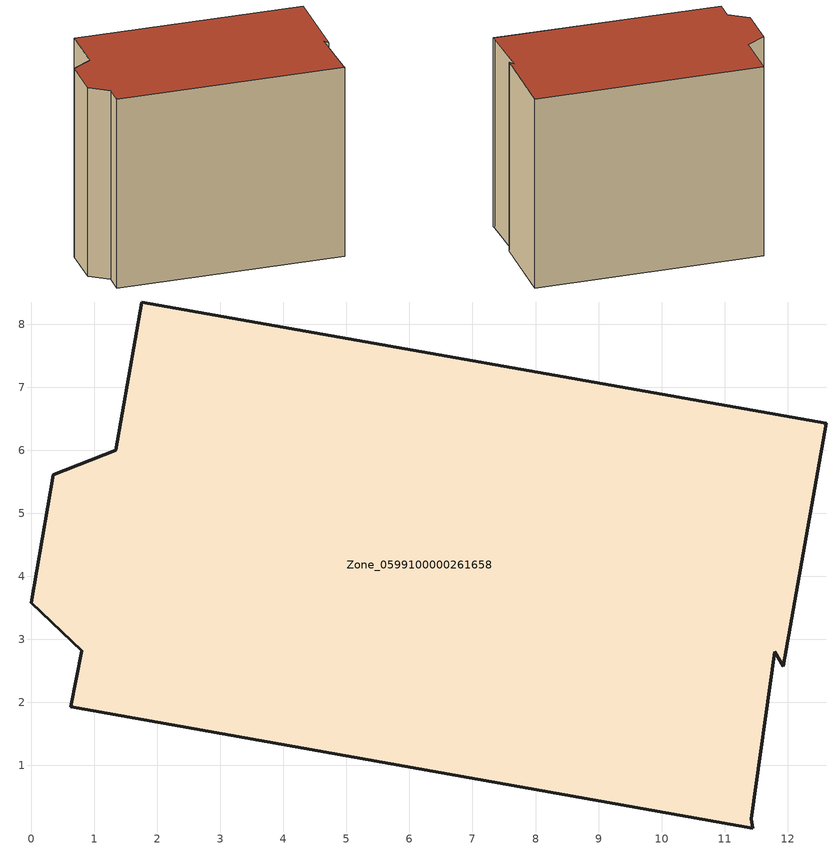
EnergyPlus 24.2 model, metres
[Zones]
Zone_0599100000261658
 floor ground (C_G): 1.34,6 1.75,8.35 12.61,6.43 11.93,2.57 11.79,2.81 11.42,0.16 11.44,0.01 0.63,1.93 0.8,2.82 0,3.58 0.35,5.61 z0
 wall outside (C_F): 1.75,8.35 1.34,6 0.35,5.61 0,3.58 0.8,2.82 0.63,1.93 11.44,0.01 11.42,0.16 11.79,2.81 11.93,2.57 12.61,6.43 1.75,8.35 z0:9.72
 roof outside (C_R): 11.44,0.01 11.42,0.16 11.79,2.81 11.93,2.57 12.61,6.43 1.75,8.35 1.34,6 0.35,5.61 0,3.58 0.8,2.82 0.63,1.93 z9.72
[BUILDING]
Pand.0599100000261658: North Axis=0; Terrain=City; Loads Convergence Tolerance Value=0.04; Temperature Convergence Tolerance Value=0.4; Solar Distribution=FullExterior; Maximum Number of Warmup Days=25; Minimum Number of Warmup Days=1
[Site:Location]
Rotterdam.The.Hague.AP_ZH_NLD Design_Conditions: Latitude=51.96; Longitude=4.45; Time Zone=1; Elevation=-4.5
[SITE:GROUNDTEMPERATURE:BUILDINGSURFACE]
18, 18, 18, 18, 18, 18, 18, 18, 18, 18, 18, 18
[MATERIAL] Thermal Absorptance=0.9; Solar Absorptance=0.7; Visible Absorptance=0.7
Name | Roughness | Thickness | Conductivity | Density | Specific Heat
G.TI.1946 | MediumSmooth | 0.15 | 1 | 540 | 1210
F.TI.1946 | Rough | 0.3 | 0.857143 | 1920 | 840
R.TI.1946 | MediumRough | 0.2 | 0.1 | 1500 | 1000
[CONSTRUCTION]
C_G: G.TI.1946
C_F: F.TI.1946
C_R: R.TI.1946
[ZONE]
Zone_0599100000261658: Type=1; Multiplier=1; Ceiling Height=Autocalculate; Volume=Autocalculate; Floor Area=autocalculate; Part of Total Floor Area=Yes
[ZONEINFILTRATION:DESIGNFLOWRATE]
Infil_Zone_0599100000261658: Zone or ZoneList or Space or SpaceList=Zone_0599100000261658; Schedule=AlwaysOn; Design Flow Rate Calculation Method=Flow/Area; Flow Rate per Floor Area=0.003; Constant Term Coefficient=1; Temperature Term Coefficient=0; Velocity Term Coefficient=0; Velocity Squared Term Coefficient=0
[HVACTEMPLATE:ZONE:IDEALLOADSAIRSYSTEM]
Zone_0599100000261658: Maximum Heating Supply Air Temperature=50; Minimum Cooling Supply Air Temperature=13; Maximum Heating Supply Air Humidity Ratio=0.0156; Minimum Cooling Supply Air Humidity Ratio=0.0077; Heating Limit=NoLimit; Cooling Limit=NoLimit; Dehumidification Control Type=ConstantSensibleHeatRatio; Cooling Sensible Heat Ratio=0.7; Dehumidification Setpoint=60; Humidification Control Type=None; Humidification Setpoint=30; Outdoor Air Method=None; Outdoor Air Flow Rate per Person=0.00944; Outdoor Air Flow Rate per Zone Floor Area=0; Outdoor Air Flow Rate per Zone=0; Demand Controlled Ventilation Type=None; Outdoor Air Economizer Type=NoEconomizer; Heat Recovery Type=None; Sensible Heat Recovery Effectiveness=0.7; Latent Heat Recovery Effectiveness=0.65
[ZONECONTROL:THERMOSTAT]
ThermostatControl_Zone_0599100000261658: Zone or ZoneList=Zone_0599100000261658; Control Type Schedule=DualSetpointControlType; Control 1=Thermostat_Zone_0599100000261658; Temperature Difference Between Cutout And Setpoint=0
[THERMOSTATSETPOINT:DUALSETPOINT]
Thermostat_Zone_0599100000261658: Heating Setpoint Temperature Schedule=HeatingSetpoint_Zone_0599100000261658; Cooling Setpoint Temperature Schedule=CoolingSetpoint_Zone_0599100000261658
[SCHEDULE:COMPACT]
HeatingSetpoint_Zone_0599100000261658: Through: 12/31, For: AllDays, Until: 24:00, 21
CoolingSetpoint_Zone_0599100000261658: Through: 12/31, For: AllDays, Until: 24:00, 24
DualSetpointControlType: Through: 12/31, For: AllDays, Until: 24:00, 4
AlwaysOn: Through: 12/31, For: AllDays, Until: 24:00, 1
